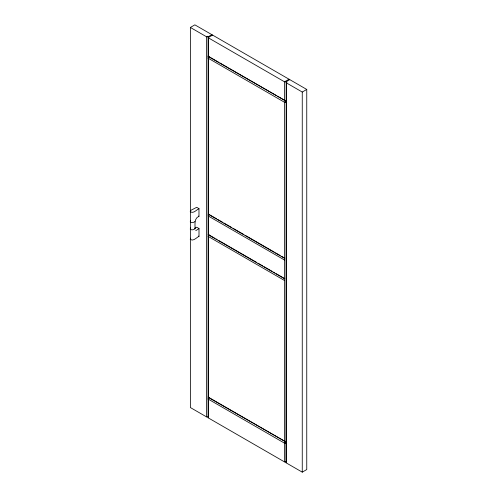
<?xml version="1.0" encoding="UTF-8"?>
<svg xmlns="http://www.w3.org/2000/svg" width="497" height="497" viewBox="0 0 497 497"><rect width="100%" height="100%" fill="white"/><g stroke="black" fill="none" stroke-linecap="round" stroke-linejoin="round"><path stroke-width="0.75" d="M190.537 227.937L190.245 229.154C191.6 230.446 193.774 229.744 195.072 228.719C195.085 224.482 193.985 218.258 198.98 216.288L198.98 208.628L196.706 207.311L190.544 210.486L190.245 211.703C193.321 213.983 196.402 209.877 198.98 208.628M273.685 434.887L208.349 397.165L208.1 399.041L284.526 443.169L286.272 442.156L208.1 397.314L208.1 37.685L208.349 36.672L211.846 34.653M208.349 57.149L208.1 58.161L284.526 102.283L286.272 101.276L208.1 56.428L208.349 55.422M289.77 79.644L286.272 81.663L286.272 461.769L284.526 461.912L208.1 417.791L208.1 399.041L209.1 397.6L208.1 397.314L208.349 396.302M306.755 89.448L302.257 92.044L286.023 82.67L287.024 82.098L286.272 81.663L286.023 462.775L302.257 472.15L306.755 469.553L306.755 89.448L194.861 24.85L190.37 27.447L190.37 407.552L206.603 416.921L208.349 416.778L208.349 36.672L207.603 36.244L206.603 36.815L190.37 27.447M208.1 399.041L208.349 398.035M208.1 417.791L208.349 416.778M286.023 462.775L286.272 461.769M208.1 58.161L209.1 56.72L218.487 62.137M285.526 461.334L284.526 461.912L284.526 443.169L285.526 441.727L284.526 441.435L284.526 102.283L285.526 100.841L284.526 100.556L284.526 81.806L208.1 37.685L212.598 35.088M216.475 218.73L209.1 214.468L208.1 215.909L284.526 260.037M214.462 238.044L209.1 234.944L208.1 236.386L284.526 280.513M190.537 220.724L190.245 221.942C191.513 223.283 194.178 222.476 194.936 221.432M190.562 238.162L190.27 239.374C193.308 241.679 196.52 237.523 199.005 236.299L199.005 228.539L196.731 227.222L194.799 228.179M199.005 228.539L196.259 230.397L195.65 230.26M289.024 79.209L284.526 81.806L286.272 81.663M208.349 36.672L206.603 36.815L206.603 416.921M284.526 100.556L286.272 100.406M284.526 102.283L286.272 102.14M284.526 441.435L286.272 441.293M284.526 443.169L286.272 443.02M208.1 56.428L209.1 56.72M209.1 214.468L208.1 214.182L284.526 258.303M209.1 234.944L208.1 234.659L284.526 278.78M219.773 62.877L227.868 67.555M228.502 67.921L276.195 95.455M277.481 96.194L286.272 101.276M217.816 219.5L222.507 222.209M223.849 222.985L231.894 227.632M233.236 228.403L243.959 234.596M245.301 235.373L274.127 252.016M275.468 252.787L280.165 255.495M281.501 256.272L284.856 258.204M198.601 216.071L198.98 216.288M215.804 238.815L217.146 239.591M218.487 240.362L256.7 262.428M258.036 263.199L262.733 265.907M264.075 266.684L272.12 271.331M273.456 272.101L274.798 272.878M276.139 273.648L284.856 278.68M194.582 228.434L195.091 228.707M198.626 236.081L199.005 236.299M274.127 435.142L286.272 442.156M302.257 92.044L302.257 472.15"/></g></svg>
